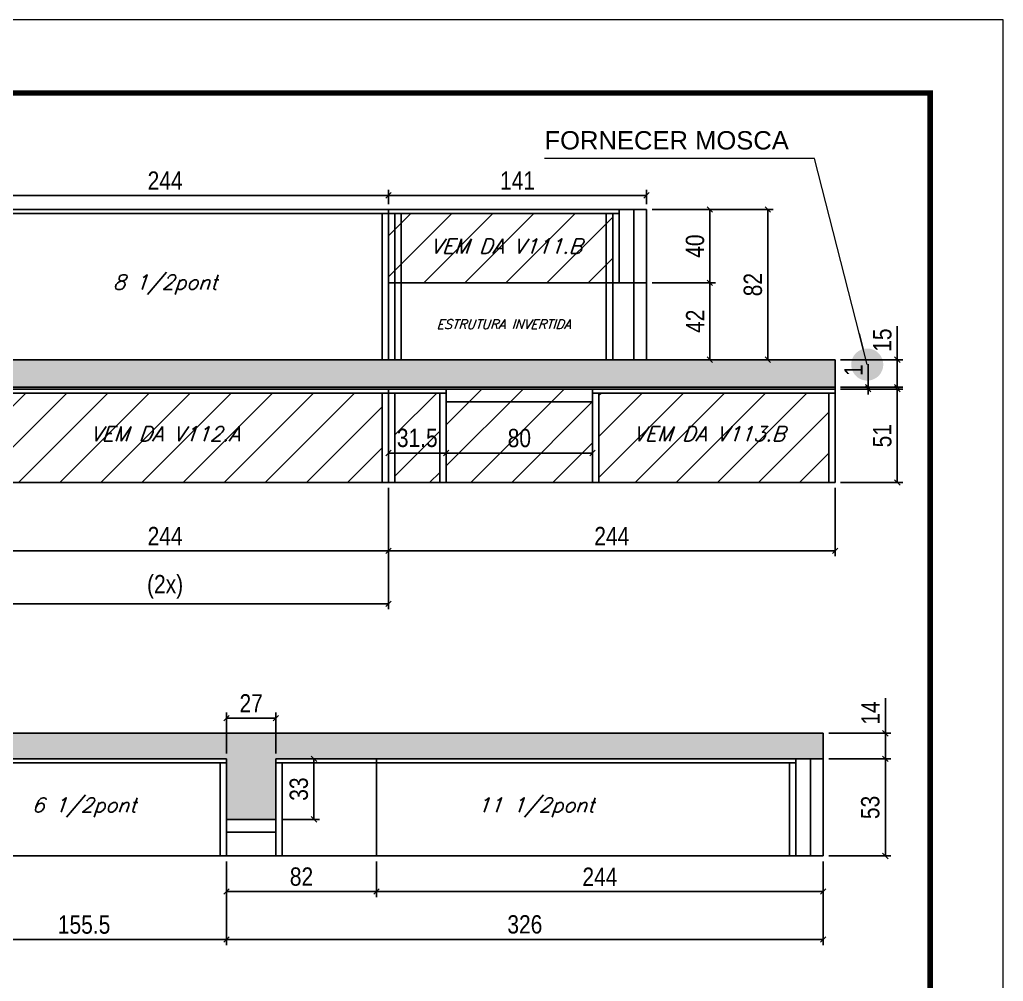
# Model space of a CAD drawing. Extents: x 3330 to 22105, y 1197 to 30204.
# Drawn here: x 5876 to 6413, y 28140 to 28665 of the extents above; entities that cross this region are included whole.
import ezdxf

# ---------------------------------------------------------------- set-up
doc = ezdxf.new("R2010")
doc.units = 0
doc.linetypes.add('DASHED', pattern=[0.75, 0.5, -0.25])
for name, color, linetype, lineweight in [('CARIMBO', 255, 'Continuous', 9), ('Folhas', 255, 'Continuous', 9), ('Hachura', 251, 'Continuous', 9), ('SARRAFO DE PRESSAO', 251, 'DASHED', 9)]:
    doc.layers.add(name, color=color, linetype=linetype, lineweight=lineweight)
for name, color, linetype in [('COTA', 241, 'Continuous'), ('Painéis', 200, 'Continuous'), ('SARR_2.2x7', 40, 'Continuous'), ('SARR_3.5x7', 81, 'Continuous'), ('texto', 7, 'Continuous')]:
    doc.layers.add(name, color=color, linetype=linetype)
doc.styles.add('ARIAL', font='arial.ttf')
doc.styles.add('COTA TECNICA', font='techl___.ttf', dxfattribs={"height": 10})
doc.styles.add('Romans', font='romans.shx')
doc.styles.get("Standard").update_dxf_attribs({"font": 'arial.ttf'})
doc.dimstyles.new('3x', dxfattribs={"dimtxt": 10, "dimasz": 5, "dimexe": 7, "dimexo": 5, "dimgap": 4, "dimtad": 1, "dimdec": 4, "dimlfac": 0.3333333333333333, "dimdsep": 46, "dimtxsty": 'Standard', "dimblk": 'DOT', "dimcen": 0.09, "dimclrd": 1, "dimclre": 1, "dimclrt": 2, "dimadec": 0, "dimazin": 2, "dimtfac": 1, "dimtdec": 4, "dimtmove": 0, "dimatfit": 3, "dimldrblk": 'DOT', "dimfxl": 1, "dimtolj": 1, "dimtzin": 0, "dimlwd": 9, "dimlwe": 9, "dimarcsym": 0})
doc.dimstyles.new('PAINEL', dxfattribs={"dimtxt": 10, "dimasz": 3, "dimexe": 3, "dimexo": 3, "dimgap": 3, "dimtad": 1, "dimdec": 1, "dimzin": 12, "dimdsep": 46, "dimtxsty": 'COTA TECNICA', "dimblk1": 'OBLIQUE', "dimblk2": 'OBLIQUE', "dimsah": 1, "dimcen": 0.9, "dimclrd": 4, "dimclre": 4, "dimclrt": 240, "dimadec": 1, "dimazin": 3, "dimtfac": 1, "dimtdec": 1, "dimtmove": 0, "dimatfit": 3, "dimfxl": 1, "dimtolj": 1, "dimtzin": 12, "dimarcsym": 0})
pattern_1 = [(45, (-125691.2732756395, -5427.082143715513), (-11.22532015133644, 11.22532015133644), [])]

# ---------------------------------------------------------------- blocks, each defined once
blk = doc.blocks.new('9999999999')
at = {"layer": 'Folhas'}
blk.add_lwpolyline([(98138.97835781069, 34190.20511460536), (99623.97835781069, 34190.20511460536), (99623.97835781069, 35240.20511460536), (98138.97835781069, 35240.20511460536)], close=True, dxfattribs=at)
at = {"layer": 'Folhas', "color": 30, "const_width": 3}
blk.add_lwpolyline([(98213.97835781069, 34230.20511460536), (99583.97835781069, 34230.20511460536), (99583.97835781069, 35200.20511460536), (98213.97835781069, 35200.20511460536)], close=True, dxfattribs=at)
blk = doc.blocks.new('_Oblique')
at = {"color": 0, "linetype": 'ByBlock', "lineweight": -2}
blk.add_line((-0.5, -0.5), (0.5, 0.5), dxfattribs=at)
blk = doc.blocks.new('*D143')
at = {"layer": 'COTA', "color": 4, "linetype": 'ByBlock', "lineweight": -2, "transparency": 16777216}
for p, q in [((5833.363820105731, 28408.90954400272), (5833.363820105731, 28371.57320475772)), ((6077.363820105731, 28408.90954400272), (6077.363820105731, 28371.57320475772)), ((5833.363820105731, 28374.57320475772), (6077.363820105731, 28374.57320475772))]:
    blk.add_line(p, q, dxfattribs=at)
at = {"layer": 'Defpoints', "color": 0, "linetype": 'ByBlock', "transparency": 16777216}
for p in [(5833.363820105731, 28411.90954400272), (6077.363820105731, 28411.90954400272), (6077.363820105731, 28374.57320475772)]:
    blk.add_point(p, dxfattribs=at)
at = {"layer": 'COTA', "color": 4, "linetype": 'ByBlock', "lineweight": -2, "transparency": 16777216, "xscale": 3, "yscale": 3, "zscale": 3, "rotation": 180}
blk.add_blockref('_Oblique', (5833.363820105731, 28374.57320475772), dxfattribs=at)
at = {"layer": 'COTA', "color": 4, "linetype": 'ByBlock', "lineweight": -2, "transparency": 16777216, "xscale": 3, "yscale": 3, "zscale": 3}
blk.add_blockref('_Oblique', (6077.363820105731, 28374.57320475772), dxfattribs=at)
at = {"layer": 'COTA', "color": 240, "linetype": 'ByBlock', "transparency": 16777216, "insert": (5955.363820105731, 28382.64630417293), "char_height": 10, "attachment_point": 5, "style": 'COTA TECNICA'}
blk.add_mtext('\\A1;244', dxfattribs=at)
blk = doc.blocks.new('*D144')
at = {"layer": 'COTA', "color": 4, "linetype": 'ByBlock', "lineweight": -2, "transparency": 16777216}
for p, q in [((5833.363820105731, 28408.90954400272), (5833.363820105731, 28342.67389164201)), ((6077.363820105731, 28408.90954400272), (6077.363820105731, 28342.67389164201)), ((6077.363820105731, 28345.67389164201), (5833.363820105731, 28345.67389164201))]:
    blk.add_line(p, q, dxfattribs=at)
at = {"layer": 'Defpoints', "color": 0, "linetype": 'ByBlock', "transparency": 16777216}
for p in [(5833.363820105731, 28411.90954400272), (6077.363820105731, 28411.90954400272), (5833.363820105731, 28345.67389164201)]:
    blk.add_point(p, dxfattribs=at)
at = {"layer": 'COTA', "color": 4, "linetype": 'ByBlock', "lineweight": -2, "transparency": 16777216, "xscale": 3, "yscale": 3, "zscale": 3, "rotation": 180}
blk.add_blockref('_Oblique', (5833.363820105731, 28345.67389164201), dxfattribs=at)
at = {"layer": 'COTA', "color": 4, "linetype": 'ByBlock', "lineweight": -2, "transparency": 16777216, "xscale": 3, "yscale": 3, "zscale": 3}
blk.add_blockref('_Oblique', (6077.363820105731, 28345.67389164201), dxfattribs=at)
at = {"layer": 'COTA', "color": 240, "linetype": 'ByBlock', "transparency": 16777216, "insert": (5955.363820105731, 28354.89465187593), "char_height": 10, "attachment_point": 5, "style": 'COTA TECNICA'}
blk.add_mtext('\\A1;(2x)', dxfattribs=at)
blk = doc.blocks.new('*D148')
at = {"layer": 'COTA', "color": 4, "linetype": 'ByBlock', "lineweight": -2, "transparency": 16777216}
for p, q in [((6077.363820105731, 28435.40954400271), (6077.363820105731, 28424.96003687354)), ((6108.863820105731, 28434.40954400271), (6108.863820105731, 28424.96003687354)), ((6077.363820105731, 28427.96003687354), (6108.863820105731, 28427.96003687354))]:
    blk.add_line(p, q, dxfattribs=at)
at = {"layer": 'Defpoints', "color": 0, "linetype": 'ByBlock', "transparency": 16777216}
for p in [(6077.363820105731, 28438.40954400271), (6108.863820105731, 28437.40954400271), (6108.863820105731, 28427.96003687354)]:
    blk.add_point(p, dxfattribs=at)
at = {"layer": 'COTA', "color": 4, "linetype": 'ByBlock', "lineweight": -2, "transparency": 16777216, "xscale": 3, "yscale": 3, "zscale": 3, "rotation": 180}
blk.add_blockref('_Oblique', (6077.363820105731, 28427.96003687354), dxfattribs=at)
at = {"layer": 'COTA', "color": 4, "linetype": 'ByBlock', "lineweight": -2, "transparency": 16777216, "xscale": 3, "yscale": 3, "zscale": 3}
blk.add_blockref('_Oblique', (6108.863820105731, 28427.96003687354), dxfattribs=at)
at = {"layer": 'COTA', "color": 240, "linetype": 'ByBlock', "transparency": 16777216, "insert": (6093.113820105731, 28436.17933511915), "char_height": 10, "attachment_point": 5, "style": 'COTA TECNICA'}
blk.add_mtext('\\A1;31.5', dxfattribs=at)
blk = doc.blocks.new('*D149')
at = {"layer": 'COTA', "color": 4, "linetype": 'ByBlock', "lineweight": -2, "transparency": 16777216}
for p, q in [((6108.863820105731, 28434.40954400271), (6108.863820105731, 28424.96003687355)), ((6188.863820105731, 28434.40954400271), (6188.863820105731, 28424.96003687355)), ((6108.863820105731, 28427.96003687355), (6188.863820105731, 28427.96003687355))]:
    blk.add_line(p, q, dxfattribs=at)
at = {"layer": 'Defpoints', "color": 0, "linetype": 'ByBlock', "transparency": 16777216}
for p in [(6108.863820105731, 28437.40954400271), (6188.863820105731, 28437.40954400271), (6188.863820105731, 28427.96003687355)]:
    blk.add_point(p, dxfattribs=at)
at = {"layer": 'COTA', "color": 4, "linetype": 'ByBlock', "lineweight": -2, "transparency": 16777216, "xscale": 3, "yscale": 3, "zscale": 3, "rotation": 180}
blk.add_blockref('_Oblique', (6108.863820105731, 28427.96003687355), dxfattribs=at)
at = {"layer": 'COTA', "color": 4, "linetype": 'ByBlock', "lineweight": -2, "transparency": 16777216, "xscale": 3, "yscale": 3, "zscale": 3}
blk.add_blockref('_Oblique', (6188.863820105731, 28427.96003687355), dxfattribs=at)
at = {"layer": 'COTA', "color": 240, "linetype": 'ByBlock', "transparency": 16777216, "insert": (6148.863820105731, 28436.0843058794), "char_height": 10, "attachment_point": 5, "style": 'COTA TECNICA'}
blk.add_mtext('\\A1;80', dxfattribs=at)
blk = doc.blocks.new('*D150')
at = {"layer": 'COTA', "color": 4, "linetype": 'ByBlock', "lineweight": -2, "transparency": 16777216}
for p, q in [((6077.363820105731, 28408.90954400272), (6077.363820105731, 28371.57320475772)), ((6321.363820105731, 28408.90954400272), (6321.363820105731, 28371.57320475772)), ((6321.363820105731, 28374.57320475772), (6077.363820105731, 28374.57320475772))]:
    blk.add_line(p, q, dxfattribs=at)
at = {"layer": 'Defpoints', "color": 0, "linetype": 'ByBlock', "transparency": 16777216}
for p in [(6077.363820105731, 28411.90954400272), (6321.363820105731, 28411.90954400272), (6077.363820105731, 28374.57320475772)]:
    blk.add_point(p, dxfattribs=at)
at = {"layer": 'COTA', "color": 4, "linetype": 'ByBlock', "lineweight": -2, "transparency": 16777216, "xscale": 3, "yscale": 3, "zscale": 3, "rotation": 180}
blk.add_blockref('_Oblique', (6077.363820105731, 28374.57320475772), dxfattribs=at)
at = {"layer": 'COTA', "color": 4, "linetype": 'ByBlock', "lineweight": -2, "transparency": 16777216, "xscale": 3, "yscale": 3, "zscale": 3}
blk.add_blockref('_Oblique', (6321.363820105731, 28374.57320475772), dxfattribs=at)
at = {"layer": 'COTA', "color": 240, "linetype": 'ByBlock', "transparency": 16777216, "insert": (6199.363820105731, 28382.64630417293), "char_height": 10, "attachment_point": 5, "style": 'COTA TECNICA'}
blk.add_mtext('\\A1;244', dxfattribs=at)
blk = doc.blocks.new('*D151')
at = {"layer": 'COTA', "color": 4, "linetype": 'ByBlock', "lineweight": -2, "transparency": 16777216}
for p, q in [((6324.363820105735, 28462.90954400273), (6358.302826241069, 28462.90954400273)), ((6355.302826241069, 28462.90954400273), (6355.302826241069, 28411.90954400273)), ((6324.363820105735, 28411.90954400273), (6358.302826241069, 28411.90954400273))]:
    blk.add_line(p, q, dxfattribs=at)
at = {"layer": 'Defpoints', "color": 0, "linetype": 'ByBlock', "transparency": 16777216}
for p in [(6321.363820105735, 28462.90954400273), (6321.363820105735, 28411.90954400273), (6355.302826241069, 28411.90954400273)]:
    blk.add_point(p, dxfattribs=at)
at = {"layer": 'COTA', "color": 4, "linetype": 'ByBlock', "lineweight": -2, "transparency": 16777216, "xscale": 3, "yscale": 3, "zscale": 3}
for p, rotation in [((6355.302826241069, 28462.90954400273), 90), ((6355.302826241069, 28411.90954400273), 270)]:
    blk.add_blockref('_Oblique', p, dxfattribs=dict(at, rotation=rotation))
at = {"layer": 'COTA', "color": 240, "linetype": 'ByBlock', "transparency": 16777216, "insert": (6347.193177118268, 28437.40954400272), "char_height": 10, "attachment_point": 5, "rotation": 90, "style": 'COTA TECNICA'}
blk.add_mtext('\\A1;51', dxfattribs=at)
blk = doc.blocks.new('*D154')
at = {"layer": 'COTA', "color": 4, "linetype": 'ByBlock', "lineweight": -2, "transparency": 16777216}
for p, q in [((6355.302826241244, 28478.90954400273), (6355.302826241244, 28497.28088903196)), ((6324.363820105735, 28478.90954400273), (6358.302826241244, 28478.90954400273)), ((6355.302826241244, 28463.90954400273), (6355.302826241244, 28478.90954400273)), ((6324.363820105735, 28463.90954400273), (6358.302826241244, 28463.90954400273))]:
    blk.add_line(p, q, dxfattribs=at)
at = {"layer": 'Defpoints', "color": 0, "linetype": 'ByBlock', "transparency": 16777216}
for p in [(6321.363820105735, 28478.90954400273), (6355.302826241244, 28478.90954400273), (6321.363820105735, 28463.90954400273)]:
    blk.add_point(p, dxfattribs=at)
at = {"layer": 'COTA', "color": 4, "linetype": 'ByBlock', "lineweight": -2, "transparency": 16777216, "xscale": 3, "yscale": 3, "zscale": 3}
for p, rotation in [((6355.302826241244, 28478.90954400273), 90), ((6355.302826241244, 28463.90954400273), 270)]:
    blk.add_blockref('_Oblique', p, dxfattribs=dict(at, rotation=rotation))
at = {"layer": 'COTA', "color": 240, "linetype": 'ByBlock', "transparency": 16777216, "insert": (6347.193177118443, 28489.59521651734), "char_height": 10, "attachment_point": 5, "rotation": 90, "style": 'COTA TECNICA'}
blk.add_mtext('\\A1;15', dxfattribs=at)
blk = doc.blocks.new('*D155')
at = {"layer": 'COTA', "color": 4, "linetype": 'ByBlock', "lineweight": -2, "transparency": 16777216}
for p, q in [((6221.363820105735, 28560.90954400273), (6287.557847987339, 28560.90954400273)), ((6284.557847987339, 28560.90954400273), (6284.557847987339, 28478.90954400273)), ((6221.363820105735, 28478.90954400273), (6287.557847987339, 28478.90954400273))]:
    blk.add_line(p, q, dxfattribs=at)
at = {"layer": 'Defpoints', "color": 0, "linetype": 'ByBlock', "transparency": 16777216}
for p in [(6218.363820105735, 28560.90954400273), (6218.363820105735, 28478.90954400273), (6284.557847987339, 28478.90954400273)]:
    blk.add_point(p, dxfattribs=at)
at = {"layer": 'COTA', "color": 4, "linetype": 'ByBlock', "lineweight": -2, "transparency": 16777216, "xscale": 3, "yscale": 3, "zscale": 3}
for p, rotation in [((6284.557847987339, 28560.90954400273), 90), ((6284.557847987339, 28478.90954400273), 270)]:
    blk.add_blockref('_Oblique', p, dxfattribs=dict(at, rotation=rotation))
at = {"layer": 'COTA', "color": 240, "linetype": 'ByBlock', "transparency": 16777216, "insert": (6276.462818747579, 28519.90954400272), "char_height": 10, "attachment_point": 5, "rotation": 90, "style": 'COTA TECNICA'}
blk.add_mtext('\\A1;82', dxfattribs=at)
blk = doc.blocks.new('*D160')
at = {"layer": 'COTA', "color": 4, "linetype": 'ByBlock', "lineweight": -2, "transparency": 16777216}
for p, q in [((5833.363820105731, 28204.97369696293), (5833.363820105731, 28159.36739459322)), ((5988.863820105731, 28204.97369696293), (5988.863820105731, 28159.36739459322)), ((5988.863820105731, 28162.36739459322), (5833.363820105731, 28162.36739459322))]:
    blk.add_line(p, q, dxfattribs=at)
at = {"layer": 'Defpoints', "color": 0, "linetype": 'ByBlock', "transparency": 16777216}
for p in [(5833.363820105731, 28207.97369696293), (5988.863820105731, 28207.97369696293), (5833.363820105731, 28162.36739459322)]:
    blk.add_point(p, dxfattribs=at)
at = {"layer": 'COTA', "color": 4, "linetype": 'ByBlock', "lineweight": -2, "transparency": 16777216, "xscale": 3, "yscale": 3, "zscale": 3, "rotation": 180}
blk.add_blockref('_Oblique', (5833.363820105731, 28162.36739459322), dxfattribs=at)
at = {"layer": 'COTA', "color": 4, "linetype": 'ByBlock', "lineweight": -2, "transparency": 16777216, "xscale": 3, "yscale": 3, "zscale": 3}
blk.add_blockref('_Oblique', (5988.863820105731, 28162.36739459322), dxfattribs=at)
at = {"layer": 'COTA', "color": 240, "linetype": 'ByBlock', "transparency": 16777216, "insert": (5911.113820105731, 28170.47704371603), "char_height": 10, "attachment_point": 5, "style": 'COTA TECNICA'}
blk.add_mtext('\\A1;155.5', dxfattribs=at)
blk = doc.blocks.new('*D161')
at = {"layer": 'COTA', "color": 4, "linetype": 'ByBlock', "lineweight": -2, "transparency": 16777216}
for p, q in [((5988.863820105731, 28204.97369696293), (5988.863820105731, 28159.36739459322)), ((6314.863820105731, 28204.97369696293), (6314.863820105731, 28159.36739459322)), ((6314.863820105731, 28162.36739459322), (5988.863820105731, 28162.36739459322))]:
    blk.add_line(p, q, dxfattribs=at)
at = {"layer": 'Defpoints', "color": 0, "linetype": 'ByBlock', "transparency": 16777216}
for p in [(5988.863820105731, 28207.97369696293), (6314.863820105731, 28207.97369696293), (5988.863820105731, 28162.36739459322)]:
    blk.add_point(p, dxfattribs=at)
at = {"layer": 'COTA', "color": 4, "linetype": 'ByBlock', "lineweight": -2, "transparency": 16777216, "xscale": 3, "yscale": 3, "zscale": 3, "rotation": 180}
blk.add_blockref('_Oblique', (5988.863820105731, 28162.36739459322), dxfattribs=at)
at = {"layer": 'COTA', "color": 4, "linetype": 'ByBlock', "lineweight": -2, "transparency": 16777216, "xscale": 3, "yscale": 3, "zscale": 3}
blk.add_blockref('_Oblique', (6314.863820105731, 28162.36739459322), dxfattribs=at)
at = {"layer": 'COTA', "color": 240, "linetype": 'ByBlock', "transparency": 16777216, "insert": (6151.863820105731, 28170.58669283884), "char_height": 10, "attachment_point": 5, "style": 'COTA TECNICA'}
blk.add_mtext('\\A1;326', dxfattribs=at)
blk = doc.blocks.new('*D162')
at = {"layer": 'COTA', "color": 4, "linetype": 'ByBlock', "lineweight": -2, "transparency": 16777216}
for p, q in [((5988.863820105731, 28263.97369696292), (5988.863820105731, 28286.24137920509)), ((6015.863820105731, 28263.97369696292), (6015.863820105731, 28286.24137920509)), ((5988.863820105731, 28283.24137920509), (6015.863820105731, 28283.24137920509))]:
    blk.add_line(p, q, dxfattribs=at)
at = {"layer": 'Defpoints', "color": 0, "linetype": 'ByBlock', "transparency": 16777216}
for p in [(6015.863820105731, 28283.24137920509), (5988.863820105731, 28260.97369696292), (6015.863820105731, 28260.97369696292)]:
    blk.add_point(p, dxfattribs=at)
at = {"layer": 'COTA', "color": 4, "linetype": 'ByBlock', "lineweight": -2, "transparency": 16777216, "xscale": 3, "yscale": 3, "zscale": 3, "rotation": 180}
blk.add_blockref('_Oblique', (5988.863820105731, 28283.24137920509), dxfattribs=at)
at = {"layer": 'COTA', "color": 4, "linetype": 'ByBlock', "lineweight": -2, "transparency": 16777216, "xscale": 3, "yscale": 3, "zscale": 3}
blk.add_blockref('_Oblique', (6015.863820105731, 28283.24137920509), dxfattribs=at)
at = {"layer": 'COTA', "color": 240, "linetype": 'ByBlock', "transparency": 16777216, "insert": (6002.363820105731, 28291.31447862029), "char_height": 10, "attachment_point": 5, "style": 'COTA TECNICA'}
blk.add_mtext('\\A1;27', dxfattribs=at)
blk = doc.blocks.new('*D163')
at = {"layer": 'COTA', "color": 4, "linetype": 'ByBlock', "lineweight": -2, "transparency": 16777216}
for p, q in [((5988.863820105731, 28204.97369696293), (5988.863820105731, 28185.5638683416)), ((6070.863820105731, 28204.97369696293), (6070.863820105731, 28185.5638683416)), ((5988.863820105731, 28188.5638683416), (6070.863820105731, 28188.5638683416))]:
    blk.add_line(p, q, dxfattribs=at)
at = {"layer": 'Defpoints', "color": 0, "linetype": 'ByBlock', "transparency": 16777216}
for p in [(5988.863820105731, 28207.97369696293), (6070.863820105731, 28207.97369696293), (6070.863820105731, 28188.5638683416)]:
    blk.add_point(p, dxfattribs=at)
at = {"layer": 'COTA', "color": 4, "linetype": 'ByBlock', "lineweight": -2, "transparency": 16777216, "xscale": 3, "yscale": 3, "zscale": 3, "rotation": 180}
blk.add_blockref('_Oblique', (5988.863820105731, 28188.5638683416), dxfattribs=at)
at = {"layer": 'COTA', "color": 4, "linetype": 'ByBlock', "lineweight": -2, "transparency": 16777216, "xscale": 3, "yscale": 3, "zscale": 3}
blk.add_blockref('_Oblique', (6070.863820105731, 28188.5638683416), dxfattribs=at)
at = {"layer": 'COTA', "color": 240, "linetype": 'ByBlock', "transparency": 16777216, "insert": (6029.863820105731, 28196.65889758136), "char_height": 10, "attachment_point": 5, "style": 'COTA TECNICA'}
blk.add_mtext('\\A1;82', dxfattribs=at)
blk = doc.blocks.new('*D164')
at = {"layer": 'COTA', "color": 4, "linetype": 'ByBlock', "lineweight": -2, "transparency": 16777216}
for p, q in [((6070.863820105731, 28204.97369696293), (6070.863820105731, 28185.5638683416)), ((6314.863820105731, 28204.97369696293), (6314.863820105731, 28185.5638683416)), ((6070.863820105731, 28188.5638683416), (6314.863820105731, 28188.5638683416))]:
    blk.add_line(p, q, dxfattribs=at)
at = {"layer": 'Defpoints', "color": 0, "linetype": 'ByBlock', "transparency": 16777216}
for p in [(6070.863820105731, 28207.97369696293), (6314.863820105731, 28207.97369696293), (6314.863820105731, 28188.5638683416)]:
    blk.add_point(p, dxfattribs=at)
at = {"layer": 'COTA', "color": 4, "linetype": 'ByBlock', "lineweight": -2, "transparency": 16777216, "xscale": 3, "yscale": 3, "zscale": 3, "rotation": 180}
blk.add_blockref('_Oblique', (6070.863820105731, 28188.5638683416), dxfattribs=at)
at = {"layer": 'COTA', "color": 4, "linetype": 'ByBlock', "lineweight": -2, "transparency": 16777216, "xscale": 3, "yscale": 3, "zscale": 3}
blk.add_blockref('_Oblique', (6314.863820105731, 28188.5638683416), dxfattribs=at)
at = {"layer": 'COTA', "color": 240, "linetype": 'ByBlock', "transparency": 16777216, "insert": (6192.863820105731, 28196.6369677568), "char_height": 10, "attachment_point": 5, "style": 'COTA TECNICA'}
blk.add_mtext('\\A1;244', dxfattribs=at)
blk = doc.blocks.new('*D165')
at = {"layer": 'COTA', "color": 4, "linetype": 'ByBlock', "lineweight": -2, "transparency": 16777216}
for p, q in [((6018.863820105733, 28260.97369696293), (6039.668332260627, 28260.97369696293)), ((6036.668332260627, 28260.97369696293), (6036.668332260627, 28227.97369696293)), ((6018.863820105733, 28227.97369696293), (6039.668332260627, 28227.97369696293))]:
    blk.add_line(p, q, dxfattribs=at)
at = {"layer": 'Defpoints', "color": 0, "linetype": 'ByBlock', "transparency": 16777216}
for p in [(6015.863820105733, 28260.97369696293), (6015.863820105733, 28227.97369696293), (6036.668332260627, 28227.97369696293)]:
    blk.add_point(p, dxfattribs=at)
at = {"layer": 'COTA', "color": 4, "linetype": 'ByBlock', "lineweight": -2, "transparency": 16777216, "xscale": 3, "yscale": 3, "zscale": 3}
for p, rotation in [((6036.668332260627, 28260.97369696293), 90), ((6036.668332260627, 28227.97369696293), 270)]:
    blk.add_blockref('_Oblique', p, dxfattribs=dict(at, rotation=rotation))
at = {"layer": 'COTA', "color": 240, "linetype": 'ByBlock', "transparency": 16777216, "insert": (6028.44903401502, 28244.47369696293), "char_height": 10, "attachment_point": 5, "rotation": 90, "style": 'COTA TECNICA'}
blk.add_mtext('\\A1;33', dxfattribs=at)
blk = doc.blocks.new('*D166')
at = {"layer": 'COTA', "color": 4, "linetype": 'ByBlock', "lineweight": -2, "transparency": 16777216}
for p, q in [((6317.863820105735, 28260.97369696293), (6351.802826241185, 28260.97369696293)), ((6348.802826241185, 28260.97369696293), (6348.802826241185, 28207.97369696294)), ((6317.863820105735, 28207.97369696294), (6351.802826241185, 28207.97369696294))]:
    blk.add_line(p, q, dxfattribs=at)
at = {"layer": 'Defpoints', "color": 0, "linetype": 'ByBlock', "transparency": 16777216}
for p in [(6314.863820105735, 28260.97369696293), (6314.863820105735, 28207.97369696294), (6348.802826241185, 28207.97369696294)]:
    blk.add_point(p, dxfattribs=at)
at = {"layer": 'COTA', "color": 4, "linetype": 'ByBlock', "lineweight": -2, "transparency": 16777216, "xscale": 3, "yscale": 3, "zscale": 3}
for p, rotation in [((6348.802826241185, 28260.97369696293), 90), ((6348.802826241185, 28207.97369696294), 270)]:
    blk.add_blockref('_Oblique', p, dxfattribs=dict(at, rotation=rotation))
at = {"layer": 'COTA', "color": 240, "linetype": 'ByBlock', "transparency": 16777216, "insert": (6340.583527995577, 28234.47369696293), "char_height": 10, "attachment_point": 5, "rotation": 90, "style": 'COTA TECNICA'}
blk.add_mtext('\\A1;53', dxfattribs=at)
blk = doc.blocks.new('*D167')
at = {"layer": 'COTA', "color": 4, "linetype": 'ByBlock', "lineweight": -2, "transparency": 16777216}
for p, q in [((6348.802826241302, 28274.97369696293), (6348.802826241302, 28294.09065602726)), ((6317.863820105735, 28274.97369696293), (6351.802826241302, 28274.97369696293)), ((6348.802826241302, 28260.97369696293), (6348.802826241302, 28274.97369696293)), ((6317.863820105735, 28260.97369696293), (6351.802826241302, 28260.97369696293))]:
    blk.add_line(p, q, dxfattribs=at)
at = {"layer": 'Defpoints', "color": 0, "linetype": 'ByBlock', "transparency": 16777216}
for p in [(6314.863820105735, 28274.97369696293), (6348.802826241302, 28274.97369696293), (6314.863820105735, 28260.97369696293)]:
    blk.add_point(p, dxfattribs=at)
at = {"layer": 'COTA', "color": 4, "linetype": 'ByBlock', "lineweight": -2, "transparency": 16777216, "xscale": 3, "yscale": 3, "zscale": 3}
for p, rotation in [((6348.802826241302, 28274.97369696293), 90), ((6348.802826241302, 28260.97369696293), 270)]:
    blk.add_blockref('_Oblique', p, dxfattribs=dict(at, rotation=rotation))
at = {"layer": 'COTA', "color": 240, "linetype": 'ByBlock', "transparency": 16777216, "insert": (6340.729726826104, 28286.03217649509), "char_height": 10, "attachment_point": 5, "rotation": 90, "style": 'COTA TECNICA'}
blk.add_mtext('\\A1;14', dxfattribs=at)
blk = doc.blocks.new('*D1096')
at = {"layer": 'COTA', "color": 4, "linetype": 'ByBlock', "lineweight": -2, "transparency": 16777216}
for p, q in [((6077.363820105731, 28563.90954400271), (6077.363820105731, 28571.61450151044)), ((6077.363820105731, 28568.61450151044), (6218.363820105731, 28568.61450151044)), ((6218.363820105731, 28563.90954400271), (6218.363820105731, 28571.61450151044))]:
    blk.add_line(p, q, dxfattribs=at)
at = {"layer": 'Defpoints', "color": 0, "linetype": 'ByBlock', "transparency": 16777216}
for p in [(6218.363820105731, 28568.61450151044), (6077.363820105731, 28560.90954400271), (6218.363820105731, 28560.90954400271)]:
    blk.add_point(p, dxfattribs=at)
at = {"layer": 'COTA', "color": 4, "linetype": 'ByBlock', "lineweight": -2, "transparency": 16777216, "xscale": 3, "yscale": 3, "zscale": 3, "rotation": 180}
blk.add_blockref('_Oblique', (6077.363820105731, 28568.61450151044), dxfattribs=at)
at = {"layer": 'COTA', "color": 4, "linetype": 'ByBlock', "lineweight": -2, "transparency": 16777216, "xscale": 3, "yscale": 3, "zscale": 3}
blk.add_blockref('_Oblique', (6218.363820105731, 28568.61450151044), dxfattribs=at)
at = {"layer": 'COTA', "color": 240, "linetype": 'ByBlock', "transparency": 16777216, "insert": (6147.863820105731, 28576.68760092564), "char_height": 10, "attachment_point": 5, "style": 'COTA TECNICA'}
blk.add_mtext('\\A1;141', dxfattribs=at)
blk = doc.blocks.new('*D1042')
at = {"layer": 'COTA', "color": 4, "linetype": 'ByBlock', "lineweight": -2, "transparency": 16777216}
for p, q in [((6339.421983052368, 28463.90954400273), (6339.421983052368, 28476.49433932436)), ((6324.363820105735, 28463.90954400273), (6342.421983052368, 28463.90954400273)), ((6324.363820105735, 28462.90954400273), (6342.421983052368, 28462.90954400273)), ((6339.421983052368, 28462.90954400273), (6339.421983052368, 28463.90954400273)), ((6339.421983052368, 28462.90954400273), (6339.421983052368, 28459.90954400273))]:
    blk.add_line(p, q, dxfattribs=at)
at = {"layer": 'Defpoints', "color": 0, "linetype": 'ByBlock', "transparency": 16777216}
for p in [(6321.363820105735, 28463.90954400273), (6321.363820105735, 28462.90954400273), (6339.421983052368, 28463.90954400273)]:
    blk.add_point(p, dxfattribs=at)
at = {"layer": 'COTA', "color": 4, "linetype": 'ByBlock', "lineweight": -2, "transparency": 16777216, "xscale": 3, "yscale": 3, "zscale": 3}
for p, rotation in [((6339.421983052368, 28463.90954400273), 270), ((6339.421983052368, 28462.90954400273), 90)]:
    blk.add_blockref('_Oblique', p, dxfattribs=dict(at, rotation=rotation))
at = {"layer": 'COTA', "color": 240, "linetype": 'ByBlock', "transparency": 16777216, "insert": (6331.363503520211, 28473.20194166354), "char_height": 10, "attachment_point": 5, "rotation": 90, "style": 'COTA TECNICA'}
blk.add_mtext('\\A1;1', dxfattribs=at)
blk = doc.blocks.new('_Dot')
at = {"color": 0, "linetype": 'ByBlock', "lineweight": -2}
blk.add_line((-0.5, 0), (-1, 0), dxfattribs=at)
at = {"color": 0, "linetype": 'ByBlock', "const_width": 0.5}
blk.add_lwpolyline([(-0.25, 0, 1), (0.25, 0, 1)], format="xyb", close=True, dxfattribs=at)
blk = doc.blocks.new('*D1045')
at = {"layer": 'COTA', "color": 4, "linetype": 'ByBlock', "lineweight": -2, "transparency": 16777216}
for p, q in [((6221.363820105735, 28520.90954400273), (6255.958164639133, 28520.90954400273)), ((6252.958164639133, 28478.90954400273), (6252.958164639133, 28520.90954400273)), ((6221.363820105735, 28478.90954400273), (6255.958164639133, 28478.90954400273))]:
    blk.add_line(p, q, dxfattribs=at)
at = {"layer": 'Defpoints', "color": 0, "linetype": 'ByBlock', "transparency": 16777216}
for p in [(6218.363820105735, 28520.90954400273), (6252.958164639133, 28520.90954400273), (6218.363820105735, 28478.90954400273)]:
    blk.add_point(p, dxfattribs=at)
at = {"layer": 'COTA', "color": 4, "linetype": 'ByBlock', "lineweight": -2, "transparency": 16777216, "xscale": 3, "yscale": 3, "zscale": 3}
for p, rotation in [((6252.958164639133, 28520.90954400273), 90), ((6252.958164639133, 28478.90954400273), 270)]:
    blk.add_blockref('_Oblique', p, dxfattribs=dict(at, rotation=rotation))
at = {"layer": 'COTA', "color": 240, "linetype": 'ByBlock', "transparency": 16777216, "insert": (6244.885065223935, 28499.90954400272), "char_height": 10, "attachment_point": 5, "rotation": 90, "style": 'COTA TECNICA'}
blk.add_mtext('\\A1;42', dxfattribs=at)
blk = doc.blocks.new('*D1046')
at = {"layer": 'COTA', "color": 4, "linetype": 'ByBlock', "lineweight": -2, "transparency": 16777216}
for p, q in [((6221.363820105735, 28560.90954400273), (6255.95816463925, 28560.90954400273)), ((6252.95816463925, 28520.90954400273), (6252.95816463925, 28560.90954400273)), ((6221.363820105735, 28520.90954400273), (6255.95816463925, 28520.90954400273))]:
    blk.add_line(p, q, dxfattribs=at)
at = {"layer": 'Defpoints', "color": 0, "linetype": 'ByBlock', "transparency": 16777216}
for p in [(6218.363820105735, 28560.90954400273), (6252.95816463925, 28560.90954400273), (6218.363820105735, 28520.90954400273)]:
    blk.add_point(p, dxfattribs=at)
at = {"layer": 'COTA', "color": 4, "linetype": 'ByBlock', "lineweight": -2, "transparency": 16777216, "xscale": 3, "yscale": 3, "zscale": 3}
for p, rotation in [((6252.95816463925, 28560.90954400273), 90), ((6252.95816463925, 28520.90954400273), 270)]:
    blk.add_blockref('_Oblique', p, dxfattribs=dict(at, rotation=rotation))
at = {"layer": 'COTA', "color": 240, "linetype": 'ByBlock', "transparency": 16777216, "insert": (6244.855825457969, 28540.90954400272), "char_height": 10, "attachment_point": 5, "rotation": 90, "style": 'COTA TECNICA'}
blk.add_mtext('\\A1;40', dxfattribs=at)
blk = doc.blocks.new('*D1049')
at = {"layer": 'COTA', "color": 4, "linetype": 'ByBlock', "lineweight": -2, "transparency": 16777216}
for p, q in [((5833.363820105731, 28563.90954400271), (5833.363820105731, 28571.61450151044)), ((5833.363820105731, 28568.61450151044), (6077.363820105731, 28568.61450151044)), ((6077.363820105731, 28563.90954400271), (6077.363820105731, 28571.61450151044))]:
    blk.add_line(p, q, dxfattribs=at)
at = {"layer": 'Defpoints', "color": 0, "linetype": 'ByBlock', "transparency": 16777216}
for p in [(6077.363820105731, 28568.61450151044), (5833.363820105731, 28560.90954400271), (6077.363820105731, 28560.90954400271)]:
    blk.add_point(p, dxfattribs=at)
at = {"layer": 'COTA', "color": 4, "linetype": 'ByBlock', "lineweight": -2, "transparency": 16777216, "xscale": 3, "yscale": 3, "zscale": 3, "rotation": 180}
blk.add_blockref('_Oblique', (5833.363820105731, 28568.61450151044), dxfattribs=at)
at = {"layer": 'COTA', "color": 4, "linetype": 'ByBlock', "lineweight": -2, "transparency": 16777216, "xscale": 3, "yscale": 3, "zscale": 3}
blk.add_blockref('_Oblique', (6077.363820105731, 28568.61450151044), dxfattribs=at)
at = {"layer": 'COTA', "color": 240, "linetype": 'ByBlock', "transparency": 16777216, "insert": (5955.363820105731, 28576.68760092564), "char_height": 10, "attachment_point": 5, "style": 'COTA TECNICA'}
blk.add_mtext('\\A1;244', dxfattribs=at)

msp = doc.modelspace()

# ---------------------------------------------------------------- hatches: boundary and pattern name
at = {"layer": 'COTA', "linetype": 'ByBlock'}
h = msp.add_hatch(dxfattribs=at)
h.set_pattern_fill('AR-CONC', color=256, scale=0.03)
h.set_pattern_definition([(49.99999999999999, (-125691.2732756395, -5427.082143715513), (5.46554006988012, -0.4781725661670926), [0.5715, -6.2865]), (355, (-125691.2732756395, -5427.082143715513), (-1.05730264274908, 5.731705357171054), [0.4572, -5.0292175251]), (100.4514447, (-125690.8178154295, -5427.121991320513), (4.408237412710598, 5.253532557365853), [0.4857002639999999, -5.342707337999999]), (46.18420000000001, (-125691.2732756395, -5425.558143715512), (8.132371226763897, -1.261269837981814), [0.85725, -9.429749999999999]), (96.63555760999994, (-125690.5955786394, -5425.663248715513), (7.12212402154509, 7.422783737931645), [0.7285506942, -8.0140682448]), (351.1841511700001, (-125691.2732756395, -5425.558143715512), (7.12212402194931, 7.422783737565979), [0.6857990120999999, -7.5437919576]), (21, (-125690.5112756395, -5425.939143715513), (4.548431738073974, -3.067955945612628), [0.5715, -6.2865]), (326.0000000000001, (-125690.5112756395, -5425.939143715513), (1.854060850429412, 5.525638983669578), [0.4572, -5.029199999999999]), (71.45144499999999, (-125690.1322396615, -5426.194806712513), (6.402492578361485, 2.457683066577157), [0.485700264, -5.342698127999999]), (37.50000000000001, (-125691.2732756395, -5427.082143715513), (0.0926580975177545, 2.536651166194593), [0, -4.96824, 0, -5.1054, 0, -5.04825]), (7.499999999999999, (-125691.2732756395, -5427.082143715513), (2.004589875309172, 3.005417244543585), [0, -2.910839999999999, 0, -4.85394, 0, -1.92405]), (327.5, (-125692.9725356394, -5427.082143715513), (4.067717855006141, -0.1718623197802033), [0, -1.905, 0, -5.9436, 0, -7.886699999999999]), (317.5, (-125693.7345356395, -5427.082143715513), (4.443875441580541, 0.7627947309999908), [0, -2.4765, 0, -3.94716, 0, -5.6007])])
h.paths.add_polyline_path([(5345.363820105731, 28478.90954400271), (5345.363820105731, 28463.90954400271), (6321.363820105731, 28463.90954400271), (6321.363820105731, 28478.90954400271)])
h = msp.add_hatch(dxfattribs=at)
h.set_pattern_fill('AR-CONC', color=256, scale=0.03)
h.set_pattern_definition([(49.99999999999999, (-125691.2732756395, -5456.363797280227), (5.46554006988012, -0.4781725661670926), [0.5715, -6.2865]), (355, (-125691.2732756395, -5456.363797280227), (-1.05730264274908, 5.731705357171054), [0.4572, -5.0292175251]), (100.4514447, (-125690.8178154295, -5456.403644885228), (4.408237412710598, 5.253532557365853), [0.4857002639999999, -5.342707337999999]), (46.18420000000001, (-125691.2732756395, -5454.839797280227), (8.132371226763897, -1.261269837981814), [0.85725, -9.429749999999999]), (96.63555760999994, (-125690.5955786394, -5454.944902280227), (7.12212402154509, 7.422783737931645), [0.7285506942, -8.0140682448]), (351.1841511700001, (-125691.2732756395, -5454.839797280227), (7.12212402194931, 7.422783737565979), [0.6857990120999999, -7.5437919576]), (21, (-125690.5112756395, -5455.220797280227), (4.548431738073974, -3.067955945612628), [0.5715, -6.2865]), (326.0000000000001, (-125690.5112756395, -5455.220797280227), (1.854060850429412, 5.525638983669578), [0.4572, -5.029199999999999]), (71.45144499999999, (-125690.1322396615, -5455.476460277227), (6.402492578361485, 2.457683066577157), [0.485700264, -5.342698127999999]), (37.50000000000001, (-125691.2732756395, -5456.363797280227), (0.0926580975177545, 2.536651166194593), [0, -4.96824, 0, -5.1054, 0, -5.04825]), (7.499999999999999, (-125691.2732756395, -5456.363797280227), (2.004589875309172, 3.005417244543585), [0, -2.910839999999999, 0, -4.85394, 0, -1.92405]), (327.5, (-125692.9725356394, -5456.363797280227), (4.067717855006141, -0.1718623197802033), [0, -1.905, 0, -5.9436, 0, -7.886699999999999]), (317.5, (-125693.7345356395, -5456.363797280227), (4.443875441580541, 0.7627947309999908), [0, -2.4765, 0, -3.94716, 0, -5.6007])])
h.paths.add_polyline_path([(6015.863820105731, 28260.97369696292), (6314.863820105731, 28260.97369696292), (6314.863820105731, 28274.97369696292), (5345.363820105717, 28274.97369696292), (5345.363820105717, 28260.97369696292), (5589.363820105731, 28260.97369696292), (5833.363820105731, 28260.97369696292), (5988.863820105731, 28260.97369696292), (5988.863820105731, 28227.97369696292), (6015.863820105731, 28227.97369696292)])
at = {"layer": 'Hachura', "linetype": 'ByBlock'}
h = msp.add_hatch(dxfattribs=at)
h.set_pattern_fill('ANSI31', color=256, scale=5)
h.set_pattern_definition(pattern_1)
h.paths.add_polyline_path([(5826.363820105731, 28520.90954400271), (5826.363820105731, 28558.70954400271), (5596.363820105731, 28558.70954400272), (5596.363820105731, 28520.90954400271)])
h.paths.add_polyline_path([(6199.863820105702, 28520.90954400271), (6199.863820105731, 28558.70954400272), (6077.363820105731, 28558.70954400271), (6077.363820105731, 28520.90954400271)])
h = msp.add_hatch(dxfattribs=at)
h.set_pattern_fill('ANSI31', color=256, scale=5)
h.set_pattern_definition(pattern_1)
h.paths.add_polyline_path([(5585.863820105731, 28411.90954400272), (5585.863820105731, 28460.70954400272), (5363.863820105731, 28460.70954400273), (5363.86382010576, 28411.90954400272)])
h.paths.add_polyline_path([(5592.863820105702, 28411.90954400272), (5617.534428973273, 28411.90954400272), (5617.534428973273, 28460.70954400272), (5592.863820105702, 28460.70954400272)])
h.paths.add_polyline_path([(5621.034428973273, 28411.90954400272), (5644.363820105731, 28411.90954400272), (5644.363820105731, 28460.70954400272), (5621.034428973273, 28460.70954400272)])
h.paths.add_polyline_path([(5647.863820105731, 28455.90954400271), (5647.863820105731, 28411.90954400272), (5727.863820105731, 28411.90954400272), (5727.863820105731, 28455.90954400271)])
h.paths.add_polyline_path([(5829.863820105702, 28411.90954400272), (5829.863820105731, 28460.70954400272), (5731.363820105731, 28460.70954400272), (5731.363820105731, 28411.90954400272)])
h.paths.add_polyline_path([(6073.863820105702, 28411.90954400272), (6073.863820105731, 28460.70954400272), (5836.863820105702, 28460.70954400272), (5836.863820105702, 28411.90954400272)])
h.paths.add_polyline_path([(6105.363820105731, 28460.70954400272), (6080.863820105702, 28460.70954400272), (6080.863820105702, 28411.90954400272), (6105.363820105731, 28411.90954400272)])
h.paths.add_polyline_path([(6108.863820105731, 28455.90954400271), (6108.863820105731, 28411.90954400272), (6188.863820105731, 28411.90954400272), (6188.863820105731, 28455.90954400271)])
h.paths.add_polyline_path([(6317.863820105702, 28411.90954400272), (6317.863820105731, 28460.70954400272), (6192.363820105731, 28460.70954400272), (6192.363820105731, 28411.90954400272)])
h.paths.add_polyline_path([(6188.863820105731, 28455.90954400271), (6188.863820105731, 28462.90954400272), (6108.863820105731, 28462.90954400272), (6108.863820105731, 28455.90954400271)])
h.paths.add_polyline_path([(5727.863820105731, 28455.90954400271), (5727.863820105731, 28462.90954400272), (5647.863820105731, 28462.90954400272), (5647.863820105731, 28455.90954400271)])

# ---------------------------------------------------------------- linework, layer by layer
at = {"layer": 'COTA', "linetype": 'ByBlock'}
for p, q in [((6080.86382010576, 28520.90954400243), (6080.86382010576, 28558.70954400271)), ((6080.86382010576, 28520.90954400243), (6080.86382010576, 28478.90954400243)), ((6199.863820105702, 28520.90954400243), (6199.863820105702, 28478.90954400243)), ((6321.363820105731, 28478.90954400271), (5345.363820105731, 28478.90954400271)), ((6321.363820105731, 28463.90954400271), (6321.363820105731, 28478.90954400271)), ((5345.363820105717, 28274.97369696292), (6314.863820105731, 28274.97369696292)), ((6314.863820105731, 28260.97369696292), (6314.863820105731, 28274.97369696292)), ((6015.863820105731, 28227.97369696292), (6015.863820105731, 28207.97369696293))]:
    msp.add_line(p, q, dxfattribs=at)
at = {"layer": 'Painéis', "linetype": 'Continuous'}
for p, q in [((6218.363820105731, 28520.90954400271), (6077.363820105731, 28520.90954400271)), ((6077.363820105731, 28411.90954400272), (6077.363820105731, 28462.90954400271)), ((6015.863820105731, 28260.97369696292), (6314.863820105731, 28260.97369696292)), ((6015.863820105731, 28227.97369696292), (6015.863820105731, 28260.97369696292)), ((6070.863820105731, 28260.97369696292), (6070.863820105731, 28207.97369696293)), ((6314.863820105731, 28260.97369696292), (6314.863820105731, 28207.97369696293)), ((5988.863820105731, 28227.97369696292), (6015.863820105731, 28227.97369696292)), ((6314.863820105731, 28207.97369696293), (5988.863820105731, 28207.97369696293))]:
    msp.add_line(p, q, dxfattribs=at)
for points in [[(5833.363820105731, 28560.90954400271), (6077.363820105731, 28560.90954400271), (6077.363820105731, 28478.90954400271), (5833.363820105731, 28478.90954400271)], [(6218.363820105731, 28560.90954400271), (6077.363820105731, 28560.90954400271), (6077.363820105731, 28478.90954400271), (6218.363820105731, 28478.90954400271)], [(6321.363820105731, 28463.90954400271), (5345.363820105731, 28463.90954400271), (5345.363820105731, 28462.90954400272), (6321.363820105731, 28462.90954400272)], [(5833.363820105731, 28462.90954400271), (6077.363820105731, 28462.90954400271), (6077.363820105731, 28411.90954400272), (5833.363820105731, 28411.90954400272)], [(6077.363820105731, 28462.90954400271), (6321.363820105731, 28462.90954400271), (6321.363820105731, 28411.90954400272), (6077.363820105731, 28411.90954400272)], [(5833.363820105731, 28260.97369696292), (5988.863820105731, 28260.97369696292), (5988.863820105731, 28207.97369696293), (5833.363820105731, 28207.97369696293)]]:
    msp.add_lwpolyline(points, close=True, dxfattribs=at)
at = {"layer": 'SARR_2.2x7', "linetype": 'Continuous'}
for p, q in [((6077.363820105731, 28558.70954400271), (5833.363820105731, 28558.70954400272)), ((6077.363820105731, 28558.70954400271), (6203.363820105731, 28558.70954400272)), ((6211.36382010576, 28560.9095440027), (6211.363820105731, 28478.9095440027)), ((6077.363820105731, 28460.70954400272), (5833.363820105731, 28460.70954400272)), ((6108.863820105731, 28460.70954400272), (6077.363820105731, 28460.70954400272)), ((6108.863820105731, 28455.90954400271), (6188.863820105731, 28455.90954400271)), ((6321.363820105731, 28460.70954400272), (6188.863820105731, 28460.70954400272)), ((5988.863820105731, 28258.77369696292), (5833.363820105731, 28258.77369696292)), ((6299.863820105731, 28258.77369696293), (6015.863820105731, 28258.77369696292)), ((6307.863820105731, 28260.97369696292), (6307.863820105731, 28207.97369696293)), ((5988.863820105731, 28220.97369696292), (6015.863820105731, 28220.97369696292))]:
    msp.add_line(p, q, dxfattribs=at)
at = {"layer": 'SARR_3.5x7'}
for p, q in [((6073.863820105731, 28558.70954400272), (6073.863820105731, 28478.90954400271)), ((6084.363820105731, 28558.70954400224), (6084.363820105731, 28478.90954400224)), ((6196.363820105731, 28558.70954400224), (6196.363820105731, 28478.90954400224)), ((6199.863820105731, 28558.70954400272), (6199.863820105702, 28520.90954400271)), ((6203.363820105731, 28560.90954400271), (6203.363820105731, 28520.90954400271)), ((6108.863820105731, 28411.90954400272), (6108.863820105731, 28462.90954400271)), ((6188.863820105731, 28411.90954400272), (6188.863820105731, 28462.90954400271)), ((6073.863820105731, 28460.70954400272), (6073.863820105702, 28411.90954400272)), ((6080.863820105702, 28460.70954400272), (6080.863820105702, 28411.90954400272)), ((6105.363820105731, 28460.70954400272), (6105.363820105731, 28411.90954400272)), ((6192.363820105731, 28460.70954400272), (6192.363820105731, 28411.90954400272)), ((6317.863820105731, 28460.70954400272), (6317.863820105702, 28411.90954400272)), ((5985.363820105731, 28258.77369696293), (5985.363820105731, 28207.97369696293)), ((6019.363820105731, 28258.77369696293), (6019.363820105731, 28207.97369696293)), ((6296.363820105731, 28258.77369696293), (6296.363820105731, 28207.97369696293)), ((6299.863820105731, 28260.97369696292), (6299.863820105731, 28207.97369696293))]:
    msp.add_line(p, q, dxfattribs=at)

# ---------------------------------------------------------------- block references
at = {"layer": 'SARRAFO DE PRESSAO', "color": 6, "linetype": 'ByBlock'}
msp.add_blockref('9999999999', (-93210.75163345014, -6575.657251402193), dxfattribs=at)

# ---------------------------------------------------------------- texts
at = {"layer": 'CARIMBO', "style": 'ARIAL'}
msp.add_text('FORNECER MOSCA ', height=10, dxfattribs=at).set_placement((6162.595330937647, 28593.69898269012))
at = {"layer": 'texto', "color": 2, "attachment_point": 5, "style": 'Romans'}
for s, insert, char_height in [('{\\Q19;\\C256;VEM DA V111.B}', (6141.73397053551, 28540.90954400273), 8), ('{\\Q19;\\C256;8 1/2pont}', (5955.363820105731, 28519.90954400274), 8), ('{\\Q19;\\C256;ESTRUTURA INVERTIDA}', (6140.270485780258, 28498.2783817206), 5), ('{\\Q19;\\C256;VEM DA V112.A}', (5955.363820105673, 28438.40954400271), 8), ('{\\Q19;\\C256;VEM DA V113.B}', (6252.599948309768, 28438.40954400272), 8), ('{\\Q19;\\C256;6 1/2pont}', (5911.113820105731, 28234.47369696292), 8), ('{\\Q19;\\C256;11 1/2pont}', (6157.863820105731, 28234.47369696292), 8)]:
    msp.add_mtext(s, dxfattribs=dict(at, insert=insert, char_height=char_height))

# ---------------------------------------------------------------- dimensions: what is measured, and where the dimension line sits
at = {"layer": 'COTA', "linetype": 'ByBlock'}
for base, p1, p2, picture, middle in [((6077.363820105731, 28568.61450151044), (5833.363820105731, 28560.90954400271), (6077.363820105731, 28560.90954400271), '*D1049', (5955.363820105731, 28576.68760092564)), ((6218.363820105731, 28568.61450151044), (6077.363820105731, 28560.90954400271), (6218.363820105731, 28560.90954400271), '*D1096', (6147.863820105731, 28576.68760092564)), ((6108.863820105731, 28427.96003687354), (6077.363820105731, 28438.40954400271), (6108.863820105731, 28437.40954400271), '*D148', (6093.113820105731, 28436.17933511915)), ((6077.363820105731, 28374.57320475772), (5833.363820105731, 28411.90954400272), (6077.363820105731, 28411.90954400272), '*D143', (5955.363820105731, 28382.64630417293)), ((6077.363820105731, 28374.57320475772), (6321.363820105731, 28411.90954400272), (6077.363820105731, 28411.90954400272), '*D150', (6199.363820105731, 28382.64630417293)), ((6015.863820105731, 28283.24137920509), (5988.863820105731, 28260.97369696292), (6015.863820105731, 28260.97369696292), '*D162', (6002.363820105731, 28291.31447862029)), ((6070.863820105731, 28188.5638683416), (5988.863820105731, 28207.97369696293), (6070.863820105731, 28207.97369696293), '*D163', (6029.863820105731, 28196.65889758136))]:
    dim = msp.add_linear_dim(base=base, p1=p1, p2=p2, dimstyle='PAINEL', dxfattribs=at)
    dim.commit()
    dim.dimension.update_dxf_attribs({"geometry": picture, "text_midpoint": middle})
for base, p1, p2, angle, picture, middle in [((6284.557847987339, 28478.90954400273), (6218.363820105731, 28560.90954400271), (6218.363820105731, 28478.90954400271), 90, '*D155', (6276.462818747579, 28519.90954400272)), ((6252.958164639133, 28520.90954400273), (6218.363820105731, 28478.90954400271), (6218.363820105731, 28520.90954400271), 90, '*D1045', (6244.885065223935, 28499.90954400272)), ((6355.302826241244, 28478.90954400273), (6321.363820105731, 28463.90954400271), (6321.363820105731, 28478.90954400271), 90, '*D154', (6347.193177118443, 28489.59521651734)), ((6339.421983052368, 28463.90954400273), (6321.363820105731, 28462.90954400272), (6321.363820105731, 28463.90954400271), 90, '*D1042', (6331.363503520211, 28473.20194166354)), ((6355.302826241069, 28411.90954400273), (6321.363820105731, 28462.90954400271), (6321.363820105731, 28411.90954400272), 90, '*D151', (6347.193177118268, 28437.40954400272)), ((6348.802826241302, 28274.97369696293), (6314.863820105731, 28260.97369696292), (6314.863820105731, 28274.97369696292), 90, '*D167', (6340.729726826104, 28286.03217649509)), ((6036.668332260627, 28227.97369696293), (6015.863820105731, 28260.97369696292), (6015.863820105731, 28227.97369696292), 90, '*D165', (6028.44903401502, 28244.47369696293)), ((6348.802826241185, 28207.97369696294), (6314.863820105731, 28260.97369696292), (6314.863820105731, 28207.97369696293), 90, '*D166', (6340.583527995577, 28234.47369696293)), ((5833.363820105731, 28162.36739459322), (5988.863820105731, 28207.97369696293), (5833.363820105731, 28207.97369696293), 180, '*D160', (5911.113820105731, 28170.47704371603)), ((5988.863820105731, 28162.36739459322), (6314.863820105731, 28207.97369696293), (5988.863820105731, 28207.97369696293), 180, '*D161', (6151.863820105731, 28170.58669283884))]:
    dim = msp.add_linear_dim(base=base, p1=p1, p2=p2, angle=angle, dimstyle='PAINEL', dxfattribs=at)
    dim.commit()
    dim.dimension.update_dxf_attribs({"geometry": picture, "text_midpoint": middle})
dim = msp.add_linear_dim(base=(6252.95816463925, 28560.90954400273), p1=(6218.363820105731, 28520.90954400271), p2=(6218.363820105731, 28560.90954400271), angle=90, dimstyle='PAINEL', override={"dimtmove": 1}, dxfattribs=at)
dim.commit()
dim.dimension.update_dxf_attribs({"geometry": '*D1046', "text_midpoint": (6244.855825457969, 28540.90954400272)})
for base, p1, p2, picture, middle in [((6188.863820105731, 28427.96003687355), (6108.863820105731, 28437.40954400271), (6188.863820105731, 28437.40954400271), '*D149', (6148.863820105731, 28436.0843058794)), ((6314.863820105731, 28188.5638683416), (6070.863820105731, 28207.97369696293), (6314.863820105731, 28207.97369696293), '*D164', (6192.863820105731, 28196.6369677568))]:
    dim = msp.add_linear_dim(base=base, p1=p1, p2=p2, dimstyle='PAINEL', override={"dimtmove": 1}, dxfattribs=at)
    dim.commit()
    dim.dimension.update_dxf_attribs({"geometry": picture, "text_midpoint": middle})
dim = msp.add_linear_dim(base=(5833.363820105731, 28345.67389164201), p1=(6077.363820105731, 28411.90954400272), p2=(5833.363820105731, 28411.90954400272), text='(2x)', dimstyle='PAINEL', dxfattribs=at)
dim.commit()
dim.dimension.update_dxf_attribs({"geometry": '*D144', "text_midpoint": (5955.363820105731, 28354.89465187593)})

# ---------------------------------------------------------------- leaders
at = {"layer": 'Hachura'}
msp.add_leader([(6338.890156945969, 28476.26560870118), (6310.039816698465, 28588.69898269013), (6162.595330937647, 28588.69898269013)], dimstyle='3x', override={"dimasz": 17.5, "dimgap": 4, "dimtad": 0}, dxfattribs=at)

doc.saveas('drawing.dxf')
